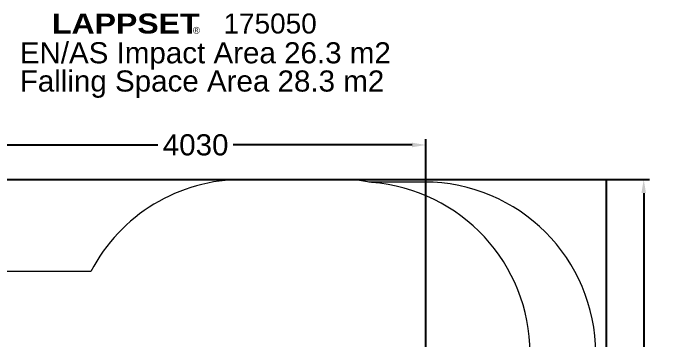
# Model space of a CAD drawing. Extents: x -4644 to 4111, y -3843 to 4581.
# Drawn here: x -1685 to 4111, y 1712 to 4581 of the extents above; entities that cross this region are included whole.
import ezdxf

# ---------------------------------------------------------------- set-up
doc = ezdxf.new("R2010")
doc.units = 0
doc.header["$LTSCALE"] = 5
doc.header["$PDMODE"] = 33
doc.header["$PDSIZE"] = 20
doc.linetypes.add('HIDDEN', pattern=[0.375, 0.25, -0.125])
doc.layers.get('Defpoints').update_dxf_attribs({"linetype": 'CONTINUOUS'})
for name, color, linetype in [('LCPROD_FALLINGSPACE', 63, 'HIDDEN'), ('Lg_area', 4, 'CONTINUOUS'), ('Lg_boundary', 5, 'CONTINUOUS'), ('Lg_dim', 7, 'CONTINUOUS'), ('Lg_txt', 4, 'CONTINUOUS')]:
    doc.layers.add(name, color=color, linetype=linetype)
doc.styles.add('LG1', font='arial.ttf', dxfattribs={"height": 185})
doc.styles.add('LG2', font='ariblk.ttf', dxfattribs={"height": 185})
doc.styles.get("Standard").update_dxf_attribs({"font": 'SIMPLEX'})
doc.dimstyles.new('LG_DIM', dxfattribs={"dimtxt": 2.5, "dimasz": 2.5, "dimexe": 1.25, "dimexo": 0.625, "dimtad": 1, "dimdec": 4, "dimdsep": 46, "dimlunit": 6, "dimtxsty": 'STANDARD', "dimcen": 2.5, "dimadec": 0, "dimazin": 0, "dimtfac": 1, "dimtdec": 4, "dimtmove": 0, "dimatfit": 3, "dimfxl": 1, "dimtolj": 1, "dimtzin": 0, "dimarcsym": 0})

# ---------------------------------------------------------------- blocks, each defined once
blk = doc.blocks.new('prodnum')
at = {"layer": 'Lg_txt'}
for s, height, style, p in [('LAPPSET', 175, 'LG2', (0, 0)), ('®', 60, 'LG1', (1232.6, -2.3))]:
    blk.add_text(s, height=height, dxfattribs=dict(at, style=style)).set_placement(p)
at = {"layer": 'Lg_txt', "style": 'LG1'}
blk.add_attdef('PRODNUM', (1500, 0), '', height=175, dxfattribs=at)
blk = doc.blocks.new('*D4')
at = {"layer": 'Defpoints', "color": 0}
for p in [(1167, 3125.3), (1050.3, -3127.7), (3830.4, -3127.7)]:
    blk.add_point(p, dxfattribs=at)
at = {"layer": 'Lg_dim', "color": 0, "lineweight": -2}
for p, q in [((1168, 3125.3), (3880.4, 3125.3)), ((3830.4, 3005.3), (3830.4, 143.3)), ((3830.4, -3007.7), (3830.4, -145.6)), ((1051.3, -3127.7), (3880.4, -3127.7))]:
    blk.add_line(p, q, dxfattribs=at)
at = {"layer": 'Lg_dim', "color": 0}
for points in [[(3850.4, 3005.3), (3810.4, 3005.3), (3830.4, 3125.3)], [(3810.4, -3007.7), (3850.4, -3007.7), (3830.4, -3127.7)]]:
    blk.add_solid(points, dxfattribs=at)
at = {"layer": 'Lg_dim', "color": 4, "insert": (3830.4, -1.2), "char_height": 185, "attachment_point": 5, "style": 'LG1'}
blk.add_mtext('\\A1;6250', dxfattribs=at)
blk = doc.blocks.new('*D7')
at = {"layer": 'Defpoints', "color": 0}
for p in [(1924.4, 3427.1), (1924.4, 1507.8), (-2103.8, 821.8)]:
    blk.add_point(p, dxfattribs=at)
at = {"layer": 'Lg_dim', "color": 0, "lineweight": -2}
for p, q in [((-2103.8, 822.8), (-2103.8, 3477.1)), ((-1983.8, 3427.1), (-419, 3427.1)), ((1804.4, 3427.1), (239.6, 3427.1)), ((1924.4, 1508.8), (1924.4, 3477.1))]:
    blk.add_line(p, q, dxfattribs=at)
at = {"layer": 'Lg_dim', "color": 0}
for points in [[(-1983.8, 3447.1), (-1983.8, 3407.1), (-2103.8, 3427.1)], [(1804.4, 3407.1), (1804.4, 3447.1), (1924.4, 3427.1)]]:
    blk.add_solid(points, dxfattribs=at)
at = {"layer": 'Lg_dim', "color": 4, "insert": (-89.7, 3427.1), "char_height": 185, "attachment_point": 5, "style": 'LG1'}
blk.add_mtext('\\A1;4030', dxfattribs=at)

msp = doc.modelspace()

# ---------------------------------------------------------------- linework, layer by layer
at = {"layer": 'LCPROD_FALLINGSPACE', "linetype": 'Continuous', "lineweight": 0}
msp.add_line((1910, 3102.8), (1425.9, 3102.8), dxfattribs=at)
msp.add_arc((1910, 1602.8), 1500, 0, 90, dxfattribs=at)
at = {"layer": 'Lg_area', "linetype": 'Continuous', "lineweight": 0}
for p, q in [((1167, 3125.3), (324, 3125.3)), ((-1006.6, 2319), (-2006, 2319))]:
    msp.add_line(p, q, dxfattribs=at)
for centre, radius, start, end in [((324, 1624.3), 1501, 90, 152.43046), ((1167, 1624.3), 1501, 79.15978, 90), ((1336, 1602.8), 1500, 0, 85.66835)]:
    msp.add_arc(centre, radius, start, end, dxfattribs=at)
at = {"layer": 'Lg_boundary'}
msp.add_lwpolyline([(-3507, 3125.3), (3503, 3125.3), (3503, -3124.7), (-3507, -3124.7)], close=True, dxfattribs=at)

# ---------------------------------------------------------------- block references
at = {"layer": 'Lg_txt'}
msp.add_blockref('prodnum', (-1346, 4403.5), dxfattribs=at).add_auto_attribs({'PRODNUM': '175050'})

# ---------------------------------------------------------------- texts
at = {"layer": 'LCPROD_FALLINGSPACE', "style": 'LG1'}
msp.add_text('Falling Space Area 28.3 m2', height=185, dxfattribs=at).set_placement((-1628.2, 3894.9))
at = {"layer": 'Lg_txt', "style": 'LG1'}
msp.add_text('EN/AS Impact Area 26.3 m2 ', height=185, dxfattribs=at).set_placement((-1628.2, 4142.1))

# ---------------------------------------------------------------- dimensions: what is measured, and where the dimension line sits
at = {"layer": 'Lg_dim'}
dim = msp.add_linear_dim(base=(1924.4, 3427.1), p1=(-2103.8, 821.8), p2=(1924.4, 1507.8), dimstyle='LG_DIM', override={"dimtxt": 185, "dimasz": 120, "dimexe": 50, "dimexo": 1, "dimgap": 50, "dimtad": 0, "dimtih": 1, "dimtoh": 1, "dimdec": 0, "dimrnd": 10, "dimlunit": 2, "dimtxsty": 'LG1', "dimclrt": 4, "dimadec": 4, "dimtdec": 0}, dxfattribs=at)
dim.commit()
dim.dimension.update_dxf_attribs({"geometry": '*D7', "text_midpoint": (-89.7, 3427.1)})
dim = msp.add_linear_dim(base=(3830.4, -3127.7), p1=(1167, 3125.3), p2=(1050.3, -3127.7), angle=90, dimstyle='LG_DIM', override={"dimtxt": 185, "dimasz": 120, "dimexe": 50, "dimexo": 1, "dimgap": 50, "dimtad": 0, "dimtih": 1, "dimtoh": 1, "dimdec": 0, "dimrnd": 10, "dimlunit": 2, "dimtxsty": 'LG1', "dimclrt": 4, "dimadec": 4, "dimtdec": 0}, dxfattribs=at)
dim.commit()
dim.dimension.update_dxf_attribs({"geometry": '*D4', "text_midpoint": (3830.4, -1.2)})

doc.saveas('drawing.dxf')
